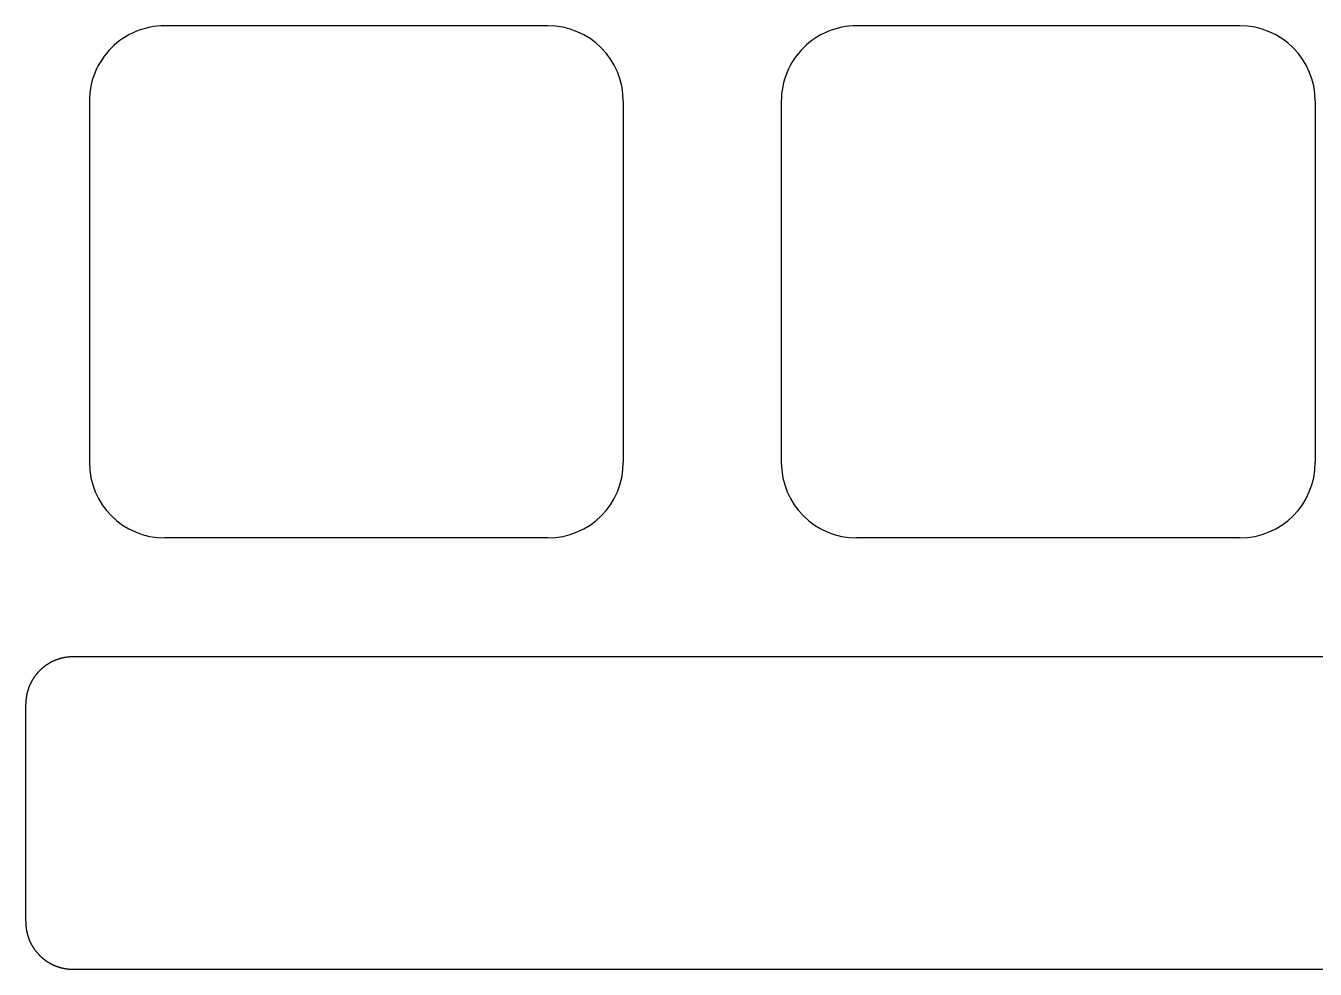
# Model space of a CAD drawing. Header units: millimetres. Extents: x -11 to 340, y -118 to 18.
# Drawn here: x 281.41 to 316.91, y -61.79 to -35.81 of the extents above; entities that cross this region are included whole.
import ezdxf

# ---------------------------------------------------------------- set-up
doc = ezdxf.new("R2010")
doc.units = ezdxf.units.MM
doc.header["$MEASUREMENT"] = 0
doc.layers.add('BLACK', color=7, linetype='CONTINUOUS')

msp = doc.modelspace()

# ---------------------------------------------------------------- linework, layer by layer
at = {"layer": 'BLACK', "linetype": 'Continuous'}
for p, q in [((285.237501, -35.812502), (285.237501, -35.8125)), ((295.7875, -35.8125), (285.237501, -35.8125)), ((304.287501, -35.812502), (304.287501, -35.8125)), ((314.8375, -35.8125), (304.287501, -35.8125)), ((283.162501, -37.8875), (283.162501, -47.8375)), ((297.862501, -37.8875), (297.862501, -47.8375)), ((302.212501, -37.8875), (302.212501, -47.8375)), ((316.912501, -37.8875), (316.912501, -47.8375)), ((295.787501, -49.9125), (285.2375, -49.9125)), ((295.787501, -49.912501), (295.787501, -49.9125)), ((314.837501, -49.9125), (304.2875, -49.9125)), ((314.837501, -49.912501), (314.837501, -49.9125)), ((282.32088, -53.247524), (282.31121, -53.250617)), ((282.330574, -53.244507), (282.32088, -53.247524)), ((282.340292, -53.241567), (282.330574, -53.244507)), ((282.350033, -53.238703), (282.340292, -53.241567)), ((282.359796, -53.235916), (282.350033, -53.238703)), ((282.369582, -53.233205), (282.359796, -53.235916)), ((282.379389, -53.230572), (282.369582, -53.233205)), ((282.389217, -53.228015), (282.379389, -53.230572)), ((282.399066, -53.225536), (282.389217, -53.228015)), ((282.408936, -53.223134), (282.399066, -53.225536)), ((282.418825, -53.220809), (282.408936, -53.223134)), ((282.428734, -53.218562), (282.418825, -53.220809)), ((282.438662, -53.216393), (282.428734, -53.218562)), ((282.448608, -53.214301), (282.438662, -53.216393)), ((282.458573, -53.212287), (282.448608, -53.214301)), ((282.468555, -53.210351), (282.458573, -53.212287)), ((282.478555, -53.208493), (282.468555, -53.210351)), ((282.488572, -53.206714), (282.478555, -53.208493)), ((282.498606, -53.205012), (282.488572, -53.206714)), ((282.508655, -53.203389), (282.498606, -53.205012)), ((282.518721, -53.201845), (282.508655, -53.203389)), ((282.528802, -53.200378), (282.518721, -53.201845)), ((282.538898, -53.198991), (282.528802, -53.200378)), ((282.549009, -53.197682), (282.538898, -53.198991)), ((282.559134, -53.196452), (282.549009, -53.197682)), ((282.569273, -53.1953), (282.559134, -53.196452)), ((282.579426, -53.194228), (282.569273, -53.1953)), ((282.589592, -53.193234), (282.579426, -53.194228)), ((282.599771, -53.19232), (282.589592, -53.193234)), ((282.609963, -53.191484), (282.599771, -53.19232)), ((282.620167, -53.190728), (282.609963, -53.191484)), ((282.630383, -53.190052), (282.620167, -53.190728)), ((282.64061, -53.189454), (282.630383, -53.190052)), ((282.650849, -53.188936), (282.64061, -53.189454)), ((282.661098, -53.188498), (282.650849, -53.188936)), ((282.671359, -53.188139), (282.661098, -53.188498)), ((282.681629, -53.187859), (282.671359, -53.188139)), ((282.69191, -53.18766), (282.681629, -53.187859)), ((282.7022, -53.18754), (282.69191, -53.18766)), ((282.7125, -53.1875), (282.7022, -53.18754)), ((336.3125, -53.1875), (282.7125, -53.1875)), ((281.758919, -53.603928), (281.755449, -53.607686)), ((281.762404, -53.600184), (281.758919, -53.603928)), ((281.765903, -53.596454), (281.762404, -53.600184)), ((281.769417, -53.592737), (281.765903, -53.596454)), ((281.772945, -53.589034), (281.769417, -53.592737)), ((281.776488, -53.585344), (281.772945, -53.589034)), ((281.780045, -53.581669), (281.776488, -53.585344)), ((281.783617, -53.578007), (281.780045, -53.581669)), ((281.787203, -53.57436), (281.783617, -53.578007)), ((281.790803, -53.570726), (281.787203, -53.57436)), ((281.794417, -53.567107), (281.790803, -53.570726)), ((281.801688, -53.55991), (281.794417, -53.567107)), ((281.809015, -53.552771), (281.801688, -53.55991)), ((281.816397, -53.54569), (281.809015, -53.552771)), ((281.823834, -53.538667), (281.816397, -53.54569)), ((281.831326, -53.531703), (281.823834, -53.538667)), ((281.838871, -53.524797), (281.831326, -53.531703)), ((281.84647, -53.517952), (281.838871, -53.524797)), ((281.854121, -53.511166), (281.84647, -53.517952)), ((281.861825, -53.504441), (281.854121, -53.511166)), ((281.86958, -53.497777), (281.861825, -53.504441)), ((281.877387, -53.491174), (281.86958, -53.497777)), ((281.885244, -53.484633), (281.877387, -53.491174)), ((281.893152, -53.478155), (281.885244, -53.484633)), ((281.901109, -53.471739), (281.893152, -53.478155)), ((281.909115, -53.465387), (281.901109, -53.471739)), ((281.91717, -53.459098), (281.909115, -53.465387)), ((281.925272, -53.452873), (281.91717, -53.459098)), ((281.933422, -53.446713), (281.925272, -53.452873)), ((281.941619, -53.440617), (281.933422, -53.446713)), ((281.949862, -53.434587), (281.941619, -53.440617)), ((281.958151, -53.428622), (281.949862, -53.434587)), ((281.966485, -53.422723), (281.958151, -53.428622)), ((281.974864, -53.416891), (281.966485, -53.422723)), ((281.983287, -53.411125), (281.974864, -53.416891)), ((281.991753, -53.405427), (281.983287, -53.411125)), ((282.000262, -53.399796), (281.991753, -53.405427)), ((282.008814, -53.394232), (282.000262, -53.399796)), ((282.017407, -53.388737), (282.008814, -53.394232)), ((282.026042, -53.383311), (282.017407, -53.388737)), ((282.034717, -53.377953), (282.026042, -53.383311)), ((282.043433, -53.372664), (282.034717, -53.377953)), ((282.052188, -53.367445), (282.043433, -53.372664)), ((282.060983, -53.362296), (282.052188, -53.367445)), ((282.069815, -53.357217), (282.060983, -53.362296)), ((282.078686, -53.352208), (282.069815, -53.357217)), ((282.087594, -53.34727), (282.078686, -53.352208)), ((282.096539, -53.342403), (282.087594, -53.34727)), ((282.10552, -53.337607), (282.096539, -53.342403)), ((282.114537, -53.332883), (282.10552, -53.337607)), ((282.12359, -53.32823), (282.114537, -53.332883)), ((282.132677, -53.32365), (282.12359, -53.32823)), ((282.141798, -53.319141), (282.132677, -53.32365)), ((282.150952, -53.314706), (282.141798, -53.319141)), ((282.16014, -53.310343), (282.150952, -53.314706)), ((282.16936, -53.306053), (282.16014, -53.310343)), ((282.178612, -53.301837), (282.16936, -53.306053)), ((282.187896, -53.297694), (282.178612, -53.301837)), ((282.19721, -53.293625), (282.187896, -53.297694)), ((282.206555, -53.289629), (282.19721, -53.293625)), ((282.21593, -53.285708), (282.206555, -53.289629)), ((282.225334, -53.281861), (282.21593, -53.285708)), ((282.234767, -53.278089), (282.225334, -53.281861)), ((282.244228, -53.274392), (282.234767, -53.278089)), ((282.253717, -53.270769), (282.244228, -53.274392)), ((282.263234, -53.267222), (282.253717, -53.270769)), ((282.272777, -53.26375), (282.263234, -53.267222)), ((282.282347, -53.260353), (282.272777, -53.26375)), ((282.291943, -53.257032), (282.282347, -53.260353)), ((282.301564, -53.253787), (282.291943, -53.257032)), ((282.31121, -53.250617), (282.301564, -53.253787)), ((281.526004, -53.955462), (281.523929, -53.960108)), ((281.528097, -53.950827), (281.526004, -53.955462)), ((281.530209, -53.946197), (281.528097, -53.950827)), ((281.532339, -53.941577), (281.530209, -53.946197)), ((281.534487, -53.936964), (281.532339, -53.941577)), ((281.536654, -53.93236), (281.534487, -53.936964)), ((281.538839, -53.927763), (281.536654, -53.93236)), ((281.541042, -53.923176), (281.538839, -53.927763)), ((281.543263, -53.918595), (281.541042, -53.923176)), ((281.545503, -53.914025), (281.543263, -53.918595)), ((281.547761, -53.909461), (281.545503, -53.914025)), ((281.550036, -53.904908), (281.547761, -53.909461)), ((281.55233, -53.900361), (281.550036, -53.904908)), ((281.554642, -53.895825), (281.55233, -53.900361)), ((281.556972, -53.891296), (281.554642, -53.895825)), ((281.559319, -53.886777), (281.556972, -53.891296)), ((281.561685, -53.882266), (281.559319, -53.886777)), ((281.564069, -53.877765), (281.561685, -53.882266)), ((281.56647, -53.873272), (281.564069, -53.877765)), ((281.568889, -53.868789), (281.56647, -53.873272)), ((281.571327, -53.864314), (281.568889, -53.868789)), ((281.573782, -53.85985), (281.571327, -53.864314)), ((281.576255, -53.855393), (281.573782, -53.85985)), ((281.578745, -53.850948), (281.576255, -53.855393)), ((281.581253, -53.84651), (281.578745, -53.850948)), ((281.583778, -53.842083), (281.581253, -53.84651)), ((281.586322, -53.837665), (281.583778, -53.842083)), ((281.588882, -53.833257), (281.586322, -53.837665)), ((281.591461, -53.828858), (281.588882, -53.833257)), ((281.594056, -53.82447), (281.591461, -53.828858)), ((281.59667, -53.82009), (281.594056, -53.82447)), ((281.5993, -53.815722), (281.59667, -53.82009)), ((281.601948, -53.811362), (281.5993, -53.815722)), ((281.604613, -53.807014), (281.601948, -53.811362)), ((281.607295, -53.802674), (281.604613, -53.807014)), ((281.609995, -53.798346), (281.607295, -53.802674)), ((281.612712, -53.794028), (281.609995, -53.798346)), ((281.615445, -53.78972), (281.612712, -53.794028)), ((281.618197, -53.785422), (281.615445, -53.78972)), ((281.620965, -53.781135), (281.618197, -53.785422)), ((281.62375, -53.776858), (281.620965, -53.781135)), ((281.626552, -53.772593), (281.62375, -53.776858)), ((281.629371, -53.768337), (281.626552, -53.772593)), ((281.632207, -53.764093), (281.629371, -53.768337)), ((281.63506, -53.759859), (281.632207, -53.764093)), ((281.637929, -53.755637), (281.63506, -53.759859)), ((281.640815, -53.751424), (281.637929, -53.755637)), ((281.643718, -53.747224), (281.640815, -53.751424)), ((281.646638, -53.743034), (281.643718, -53.747224)), ((281.649574, -53.738856), (281.646638, -53.743034)), ((281.652527, -53.734688), (281.649574, -53.738856)), ((281.655496, -53.730533), (281.652527, -53.734688)), ((281.658482, -53.726388), (281.655496, -53.730533)), ((281.661484, -53.722255), (281.658482, -53.726388)), ((281.664502, -53.718133), (281.661484, -53.722255)), ((281.667537, -53.714023), (281.664502, -53.718133)), ((281.670588, -53.709925), (281.667537, -53.714023)), ((281.673655, -53.705839), (281.670588, -53.709925)), ((281.676739, -53.701763), (281.673655, -53.705839)), ((281.679838, -53.697701), (281.676739, -53.701763)), ((281.682954, -53.69365), (281.679838, -53.697701)), ((281.686085, -53.689611), (281.682954, -53.69365)), ((281.689233, -53.685584), (281.686085, -53.689611)), ((281.692396, -53.681569), (281.689233, -53.685584)), ((281.695575, -53.677566), (281.692396, -53.681569)), ((281.69877, -53.673576), (281.695575, -53.677566)), ((281.701981, -53.669598), (281.69877, -53.673576)), ((281.705207, -53.665633), (281.701981, -53.669598)), ((281.70845, -53.66168), (281.705207, -53.665633)), ((281.711707, -53.65774), (281.70845, -53.66168)), ((281.714981, -53.653811), (281.711707, -53.65774)), ((281.718269, -53.649896), (281.714981, -53.653811)), ((281.721573, -53.645994), (281.718269, -53.649896)), ((281.724893, -53.642105), (281.721573, -53.645994)), ((281.728228, -53.638228), (281.724893, -53.642105)), ((281.731577, -53.634364), (281.728228, -53.638228)), ((281.734943, -53.630513), (281.731577, -53.634364)), ((281.738323, -53.626676), (281.734943, -53.630513)), ((281.741718, -53.622851), (281.738323, -53.626676)), ((281.745129, -53.61904), (281.741718, -53.622851)), ((281.748554, -53.615242), (281.745129, -53.61904)), ((281.751994, -53.611457), (281.748554, -53.615242)), ((281.755449, -53.607686), (281.751994, -53.611457)), ((281.424354, -54.311195), (281.423679, -54.316251)), ((281.42505, -54.306141), (281.424354, -54.311195)), ((281.425764, -54.301094), (281.42505, -54.306141)), ((281.426499, -54.296047), (281.425764, -54.301094)), ((281.427253, -54.291007), (281.426499, -54.296047)), ((281.428027, -54.285968), (281.427253, -54.291007)), ((281.42882, -54.280936), (281.428027, -54.285968)), ((281.429634, -54.275905), (281.42882, -54.280936)), ((281.430466, -54.270881), (281.429634, -54.275905)), ((281.431319, -54.265858), (281.430466, -54.270881)), ((281.432191, -54.260842), (281.431319, -54.265858)), ((281.433083, -54.255828), (281.432191, -54.260842)), ((281.433994, -54.25082), (281.433083, -54.255828)), ((281.434924, -54.245814), (281.433994, -54.25082)), ((281.435875, -54.240815), (281.434924, -54.245814)), ((281.436845, -54.235818), (281.435875, -54.240815)), ((281.437834, -54.230828), (281.436845, -54.235818)), ((281.438843, -54.22584), (281.437834, -54.230828)), ((281.439871, -54.220859), (281.438843, -54.22584)), ((281.440919, -54.21588), (281.439871, -54.220859)), ((281.441986, -54.210908), (281.440919, -54.21588)), ((281.443073, -54.205939), (281.441986, -54.210908)), ((281.444179, -54.200976), (281.443073, -54.205939)), ((281.445305, -54.196016), (281.444179, -54.200976)), ((281.44645, -54.191063), (281.445305, -54.196016)), ((281.447615, -54.186113), (281.44645, -54.191063)), ((281.448798, -54.18117), (281.447615, -54.186113)), ((281.450002, -54.17623), (281.448798, -54.18117)), ((281.451224, -54.171297), (281.450002, -54.17623)), ((281.452467, -54.166367), (281.451224, -54.171297)), ((281.453728, -54.161445), (281.452467, -54.166367)), ((281.455009, -54.156525), (281.453728, -54.161445)), ((281.456308, -54.151613), (281.455009, -54.156525)), ((281.457628, -54.146704), (281.456308, -54.151613)), ((281.458966, -54.141803), (281.457628, -54.146704)), ((281.460324, -54.136905), (281.458966, -54.141803)), ((281.461701, -54.132015), (281.460324, -54.136905)), ((281.463098, -54.127128), (281.461701, -54.132015)), ((281.464513, -54.122249), (281.463098, -54.127128)), ((281.465948, -54.117374), (281.464513, -54.122249)), ((281.467401, -54.112506), (281.465948, -54.117374)), ((281.468875, -54.107642), (281.467401, -54.112506)), ((281.470367, -54.102786), (281.468875, -54.107642)), ((281.471878, -54.097934), (281.470367, -54.102786)), ((281.473408, -54.09309), (281.471878, -54.097934)), ((281.474958, -54.08825), (281.473408, -54.09309)), ((281.476526, -54.083418), (281.474958, -54.08825)), ((281.478114, -54.07859), (281.476526, -54.083418)), ((281.47972, -54.073771), (281.478114, -54.07859)), ((281.481346, -54.068956), (281.47972, -54.073771)), ((281.48299, -54.064149), (281.481346, -54.068956)), ((281.484654, -54.059346), (281.48299, -54.064149)), ((281.486336, -54.054552), (281.484654, -54.059346)), ((281.488038, -54.049763), (281.486336, -54.054552)), ((281.489758, -54.044982), (281.488038, -54.049763)), ((281.491497, -54.040206), (281.489758, -54.044982)), ((281.493255, -54.035438), (281.491497, -54.040206)), ((281.495032, -54.030676), (281.493255, -54.035438)), ((281.496828, -54.025922), (281.495032, -54.030676)), ((281.498642, -54.021173), (281.496828, -54.025922)), ((281.500475, -54.016433), (281.498642, -54.021173)), ((281.502328, -54.011698), (281.500475, -54.016433)), ((281.504198, -54.006972), (281.502328, -54.011698)), ((281.506088, -54.002251), (281.504198, -54.006972)), ((281.507995, -53.99754), (281.506088, -54.002251)), ((281.509922, -53.992834), (281.507995, -53.99754)), ((281.511867, -53.988137), (281.509922, -53.992834)), ((281.513832, -53.983445), (281.511867, -53.988137)), ((281.515814, -53.978763), (281.513832, -53.983445)), ((281.517815, -53.974087), (281.515814, -53.978763)), ((281.519834, -53.96942), (281.517815, -53.974087)), ((281.521873, -53.964759), (281.519834, -53.96942)), ((281.523929, -53.960108), (281.521873, -53.964759)), ((281.412503, -54.48491), (281.4125, -54.4875)), ((281.4125, -60.4875), (281.4125, -54.4875)), ((281.412523, -54.479755), (281.412503, -54.48491)), ((281.412563, -54.474604), (281.412523, -54.479755)), ((281.412623, -54.469452), (281.412563, -54.474604)), ((281.412703, -54.464306), (281.412623, -54.469452)), ((281.412803, -54.45916), (281.412703, -54.464306)), ((281.412923, -54.454018), (281.412803, -54.45916)), ((281.413063, -54.448877), (281.412923, -54.454018)), ((281.413223, -54.44374), (281.413063, -54.448877)), ((281.413403, -54.438604), (281.413223, -54.44374)), ((281.413602, -54.433473), (281.413403, -54.438604)), ((281.413822, -54.428342), (281.413602, -54.433473)), ((281.414062, -54.423217), (281.413822, -54.428342)), ((281.414321, -54.418091), (281.414062, -54.423217)), ((281.414601, -54.412971), (281.414321, -54.418091)), ((281.4149, -54.407851), (281.414601, -54.412971)), ((281.415219, -54.402737), (281.4149, -54.407851)), ((281.415558, -54.397623), (281.415219, -54.402737)), ((281.415917, -54.392514), (281.415558, -54.397623)), ((281.416296, -54.387406), (281.415917, -54.392514)), ((281.416695, -54.382304), (281.416296, -54.387406)), ((281.417113, -54.377202), (281.416695, -54.382304)), ((281.417551, -54.372106), (281.417113, -54.377202)), ((281.41801, -54.36701), (281.417551, -54.372106)), ((281.418488, -54.36192), (281.41801, -54.36701)), ((281.418985, -54.356831), (281.418488, -54.36192)), ((281.419503, -54.351748), (281.418985, -54.356831)), ((281.42004, -54.346665), (281.419503, -54.351748)), ((281.420597, -54.341589), (281.42004, -54.346665)), ((281.421174, -54.336513), (281.420597, -54.341589)), ((281.421771, -54.331443), (281.421174, -54.336513)), ((281.422387, -54.326375), (281.421771, -54.331443)), ((281.423023, -54.321312), (281.422387, -54.326375)), ((281.423679, -54.316251), (281.423023, -54.321312)), ((281.4125, -60.4875), (281.41254, -60.4978)), ((281.41254, -60.4978), (281.41266, -60.50809)), ((281.41266, -60.50809), (281.412859, -60.518371)), ((281.412859, -60.518371), (281.413139, -60.528641)), ((281.413139, -60.528641), (281.413498, -60.538902)), ((281.413498, -60.538902), (281.413936, -60.549151)), ((281.413936, -60.549151), (281.414454, -60.55939)), ((281.414454, -60.55939), (281.415052, -60.569617)), ((281.415052, -60.569617), (281.415728, -60.579833)), ((281.415728, -60.579833), (281.416484, -60.590037)), ((281.416484, -60.590037), (281.41732, -60.600229)), ((281.41732, -60.600229), (281.418234, -60.610408)), ((281.418234, -60.610408), (281.419228, -60.620574)), ((281.419228, -60.620574), (281.4203, -60.630727)), ((281.4203, -60.630727), (281.421452, -60.640866)), ((281.421452, -60.640866), (281.422682, -60.650991)), ((281.422682, -60.650991), (281.423991, -60.661102)), ((281.423991, -60.661102), (281.425378, -60.671198)), ((281.425378, -60.671198), (281.426845, -60.681279)), ((281.426845, -60.681279), (281.428389, -60.691345)), ((281.428389, -60.691345), (281.430012, -60.701394)), ((281.430012, -60.701394), (281.431714, -60.711428)), ((281.431714, -60.711428), (281.433493, -60.721445)), ((281.433493, -60.721445), (281.435351, -60.731445)), ((281.435351, -60.731445), (281.437287, -60.741427)), ((281.437287, -60.741427), (281.439301, -60.751392)), ((281.439301, -60.751392), (281.441393, -60.761338)), ((281.441393, -60.761338), (281.443562, -60.771266)), ((281.443562, -60.771266), (281.445809, -60.781175)), ((281.445809, -60.781175), (281.448134, -60.791064)), ((281.448134, -60.791064), (281.450536, -60.800934)), ((281.450536, -60.800934), (281.453015, -60.810783)), ((281.453015, -60.810783), (281.455572, -60.820611)), ((281.455572, -60.820611), (281.458205, -60.830418)), ((281.458205, -60.830418), (281.460916, -60.840204)), ((281.460916, -60.840204), (281.463703, -60.849967)), ((281.463703, -60.849967), (281.466567, -60.859708)), ((281.466567, -60.859708), (281.469507, -60.869426)), ((281.469507, -60.869426), (281.472524, -60.87912)), ((281.472524, -60.87912), (281.475617, -60.88879)), ((281.475617, -60.88879), (281.478787, -60.898436)), ((281.478787, -60.898436), (281.482032, -60.908057)), ((281.482032, -60.908057), (281.485353, -60.917653)), ((281.485353, -60.917653), (281.48875, -60.927223)), ((281.48875, -60.927223), (281.492222, -60.936766)), ((281.492222, -60.936766), (281.495769, -60.946283)), ((281.495769, -60.946283), (281.499392, -60.955772)), ((281.499392, -60.955772), (281.503089, -60.965233)), ((281.503089, -60.965233), (281.506861, -60.974666)), ((281.506861, -60.974666), (281.510708, -60.98407)), ((281.510708, -60.98407), (281.514629, -60.993445)), ((281.514629, -60.993445), (281.518625, -61.00279)), ((281.518625, -61.00279), (281.522694, -61.012104)), ((281.522694, -61.012104), (281.526837, -61.021388)), ((281.526837, -61.021388), (281.531053, -61.03064)), ((281.531053, -61.03064), (281.535343, -61.03986)), ((281.535343, -61.03986), (281.539706, -61.049048)), ((281.539706, -61.049048), (281.544141, -61.058202)), ((281.544141, -61.058202), (281.54865, -61.067323)), ((281.54865, -61.067323), (281.55323, -61.07641)), ((281.55323, -61.07641), (281.557883, -61.085463)), ((281.557883, -61.085463), (281.562607, -61.09448)), ((281.562607, -61.09448), (281.567403, -61.103461)), ((281.567403, -61.103461), (281.57227, -61.112406)), ((281.57227, -61.112406), (281.577208, -61.121314)), ((281.577208, -61.121314), (281.582217, -61.130185)), ((281.582217, -61.130185), (281.587296, -61.139017)), ((281.587296, -61.139017), (281.592445, -61.147812)), ((281.592445, -61.147812), (281.597664, -61.156567)), ((281.597664, -61.156567), (281.602953, -61.165283)), ((281.602953, -61.165283), (281.608311, -61.173958)), ((281.608311, -61.173958), (281.613737, -61.182593)), ((281.613737, -61.182593), (281.619232, -61.191186)), ((281.619232, -61.191186), (281.624796, -61.199738)), ((281.624796, -61.199738), (281.630427, -61.208247)), ((281.630427, -61.208247), (281.636125, -61.216713)), ((281.636125, -61.216713), (281.641891, -61.225136)), ((281.641891, -61.225136), (281.647723, -61.233515)), ((281.647723, -61.233515), (281.653622, -61.241849)), ((281.653622, -61.241849), (281.659587, -61.250138)), ((281.659587, -61.250138), (281.665617, -61.258381)), ((281.665617, -61.258381), (281.671713, -61.266578)), ((281.671713, -61.266578), (281.677873, -61.274728)), ((281.677873, -61.274728), (281.684098, -61.28283)), ((281.684098, -61.28283), (281.690387, -61.290885)), ((281.690387, -61.290885), (281.696739, -61.298891)), ((281.696739, -61.298891), (281.703155, -61.306848)), ((281.703155, -61.306848), (281.709633, -61.314756)), ((281.709633, -61.314756), (281.716174, -61.322613)), ((281.716174, -61.322613), (281.722777, -61.33042)), ((281.722777, -61.33042), (281.729441, -61.338175)), ((281.729441, -61.338175), (281.736166, -61.345879)), ((281.736166, -61.345879), (281.742952, -61.35353)), ((281.742952, -61.35353), (281.749797, -61.361129)), ((281.749797, -61.361129), (281.756703, -61.368674)), ((281.756703, -61.368674), (281.763667, -61.376166)), ((281.763667, -61.376166), (281.77069, -61.383603)), ((281.77069, -61.383603), (281.777771, -61.390985)), ((281.777771, -61.390985), (281.78491, -61.398312)), ((281.78491, -61.398312), (281.792107, -61.405583)), ((281.792107, -61.405583), (281.795726, -61.409197)), ((281.795726, -61.409197), (281.79936, -61.412797)), ((281.79936, -61.412797), (281.803007, -61.416383)), ((281.803007, -61.416383), (281.806669, -61.419955)), ((281.806669, -61.419955), (281.810344, -61.423512)), ((281.810344, -61.423512), (281.814034, -61.427055)), ((281.814034, -61.427055), (281.817737, -61.430583)), ((281.817737, -61.430583), (281.821454, -61.434097)), ((281.821454, -61.434097), (281.825184, -61.437596)), ((281.825184, -61.437596), (281.828928, -61.441081)), ((281.828928, -61.441081), (281.832686, -61.444551)), ((281.832686, -61.444551), (281.836457, -61.448006)), ((281.836457, -61.448006), (281.840242, -61.451446)), ((281.840242, -61.451446), (281.84404, -61.454871)), ((281.84404, -61.454871), (281.847851, -61.458282)), ((281.847851, -61.458282), (281.851676, -61.461677)), ((281.851676, -61.461677), (281.855513, -61.465057)), ((281.855513, -61.465057), (281.859364, -61.468423)), ((281.859364, -61.468423), (281.863228, -61.471772)), ((281.863228, -61.471772), (281.867105, -61.475107)), ((281.867105, -61.475107), (281.870994, -61.478427)), ((281.870994, -61.478427), (281.874896, -61.481731)), ((281.874896, -61.481731), (281.878811, -61.485019)), ((281.878811, -61.485019), (281.88274, -61.488293)), ((281.88274, -61.488293), (281.88668, -61.49155)), ((281.88668, -61.49155), (281.890633, -61.494793)), ((281.890633, -61.494793), (281.894598, -61.498019)), ((281.894598, -61.498019), (281.898576, -61.50123)), ((281.898576, -61.50123), (281.902566, -61.504425)), ((281.902566, -61.504425), (281.906569, -61.507604)), ((281.906569, -61.507604), (281.910584, -61.510767)), ((281.910584, -61.510767), (281.914611, -61.513915)), ((281.914611, -61.513915), (281.91865, -61.517046)), ((281.91865, -61.517046), (281.922701, -61.520162)), ((281.922701, -61.520162), (281.926763, -61.523261)), ((281.926763, -61.523261), (281.930839, -61.526345)), ((281.930839, -61.526345), (281.934925, -61.529412)), ((281.934925, -61.529412), (281.939023, -61.532463)), ((281.939023, -61.532463), (281.943133, -61.535498)), ((281.943133, -61.535498), (281.947255, -61.538516)), ((281.947255, -61.538516), (281.951388, -61.541518)), ((281.951388, -61.541518), (281.955533, -61.544504)), ((281.955533, -61.544504), (281.959688, -61.547473)), ((281.959688, -61.547473), (281.963856, -61.550426)), ((281.963856, -61.550426), (281.968034, -61.553362)), ((281.968034, -61.553362), (281.972224, -61.556282)), ((281.972224, -61.556282), (281.976424, -61.559185)), ((281.976424, -61.559185), (281.980637, -61.562071)), ((281.980637, -61.562071), (281.984859, -61.56494)), ((281.984859, -61.56494), (281.989093, -61.567793)), ((281.989093, -61.567793), (281.993337, -61.570629)), ((281.993337, -61.570629), (281.997593, -61.573448)), ((281.997593, -61.573448), (282.001858, -61.57625)), ((282.001858, -61.57625), (282.006135, -61.579035)), ((282.006135, -61.579035), (282.010422, -61.581803)), ((282.010422, -61.581803), (282.01472, -61.584555)), ((282.01472, -61.584555), (282.019028, -61.587288)), ((282.019028, -61.587288), (282.023346, -61.590005)), ((282.023346, -61.590005), (282.027674, -61.592705)), ((282.027674, -61.592705), (282.032014, -61.595387)), ((282.032014, -61.595387), (282.036362, -61.598052)), ((282.036362, -61.598052), (282.040722, -61.6007)), ((282.040722, -61.6007), (282.04509, -61.60333)), ((282.04509, -61.60333), (282.04947, -61.605944)), ((282.04947, -61.605944), (282.053858, -61.608539)), ((282.053858, -61.608539), (282.058257, -61.611118)), ((282.058257, -61.611118), (282.062665, -61.613678)), ((282.062665, -61.613678), (282.067083, -61.616222)), ((282.067083, -61.616222), (282.07151, -61.618747)), ((282.07151, -61.618747), (282.075948, -61.621255)), ((282.075948, -61.621255), (282.080393, -61.623745)), ((282.080393, -61.623745), (282.08485, -61.626218)), ((282.08485, -61.626218), (282.089314, -61.628673)), ((282.089314, -61.628673), (282.093789, -61.631111)), ((282.093789, -61.631111), (282.098272, -61.63353)), ((282.098272, -61.63353), (282.102765, -61.635931)), ((282.102765, -61.635931), (282.107266, -61.638315)), ((282.107266, -61.638315), (282.111777, -61.640681)), ((282.111777, -61.640681), (282.116296, -61.643028)), ((282.116296, -61.643028), (282.120825, -61.645358)), ((282.120825, -61.645358), (282.125361, -61.64767)), ((282.125361, -61.64767), (282.129908, -61.649964)), ((282.129908, -61.649964), (282.134461, -61.652239)), ((282.134461, -61.652239), (282.139025, -61.654497)), ((282.139025, -61.654497), (282.143595, -61.656737)), ((282.143595, -61.656737), (282.148176, -61.658958)), ((282.148176, -61.658958), (282.152763, -61.661161)), ((282.152763, -61.661161), (282.15736, -61.663346)), ((282.15736, -61.663346), (282.161964, -61.665513)), ((282.161964, -61.665513), (282.166577, -61.667661)), ((282.166577, -61.667661), (282.171197, -61.669791)), ((282.171197, -61.669791), (282.175827, -61.671903)), ((282.175827, -61.671903), (282.180462, -61.673996)), ((282.180462, -61.673996), (282.185108, -61.676071)), ((282.185108, -61.676071), (282.189759, -61.678127)), ((282.189759, -61.678127), (282.19442, -61.680166)), ((282.19442, -61.680166), (282.199087, -61.682185)), ((282.199087, -61.682185), (282.203763, -61.684186)), ((282.203763, -61.684186), (282.208445, -61.686168)), ((282.208445, -61.686168), (282.213137, -61.688133)), ((282.213137, -61.688133), (282.217834, -61.690078)), ((282.217834, -61.690078), (282.22254, -61.692005)), ((282.22254, -61.692005), (282.227251, -61.693912)), ((282.227251, -61.693912), (282.231972, -61.695802)), ((282.231972, -61.695802), (282.236698, -61.697672)), ((282.236698, -61.697672), (282.241433, -61.699525)), ((282.241433, -61.699525), (282.246173, -61.701358)), ((282.246173, -61.701358), (282.250922, -61.703172)), ((282.250922, -61.703172), (282.255676, -61.704968)), ((282.255676, -61.704968), (282.260438, -61.706745)), ((282.260438, -61.706745), (282.265206, -61.708503)), ((282.265206, -61.708503), (282.269982, -61.710242)), ((282.269982, -61.710242), (282.274763, -61.711962)), ((282.274763, -61.711962), (282.279552, -61.713664)), ((282.279552, -61.713664), (282.284346, -61.715346)), ((282.284346, -61.715346), (282.289149, -61.71701)), ((282.289149, -61.71701), (282.293956, -61.718654)), ((282.293956, -61.718654), (282.298771, -61.72028)), ((282.298771, -61.72028), (282.30359, -61.721886)), ((282.30359, -61.721886), (282.308418, -61.723474)), ((282.308418, -61.723474), (282.31325, -61.725042)), ((282.31325, -61.725042), (282.31809, -61.726592)), ((282.31809, -61.726592), (282.322934, -61.728122)), ((282.322934, -61.728122), (282.327786, -61.729633)), ((282.327786, -61.729633), (282.332642, -61.731125)), ((282.332642, -61.731125), (282.337506, -61.732599)), ((282.337506, -61.732599), (282.342374, -61.734052)), ((282.342374, -61.734052), (282.347249, -61.735487)), ((282.347249, -61.735487), (282.352128, -61.736902)), ((282.352128, -61.736902), (282.357015, -61.738299)), ((282.357015, -61.738299), (282.361905, -61.739676)), ((282.361905, -61.739676), (282.366803, -61.741034)), ((282.366803, -61.741034), (282.371704, -61.742372)), ((282.371704, -61.742372), (282.376613, -61.743692)), ((282.376613, -61.743692), (282.381525, -61.744991)), ((282.381525, -61.744991), (282.386445, -61.746272)), ((282.386445, -61.746272), (282.391367, -61.747533)), ((282.391367, -61.747533), (282.396297, -61.748776)), ((282.396297, -61.748776), (282.40123, -61.749998)), ((282.40123, -61.749998), (282.40617, -61.751202)), ((282.40617, -61.751202), (282.411113, -61.752385)), ((282.411113, -61.752385), (282.416063, -61.75355)), ((282.416063, -61.75355), (282.421016, -61.754695)), ((282.421016, -61.754695), (282.425976, -61.755821)), ((282.425976, -61.755821), (282.430939, -61.756927)), ((282.430939, -61.756927), (282.435908, -61.758014)), ((282.435908, -61.758014), (282.44088, -61.759081)), ((282.44088, -61.759081), (282.445859, -61.760129)), ((282.445859, -61.760129), (282.45084, -61.761157)), ((282.45084, -61.761157), (282.455828, -61.762166)), ((282.455828, -61.762166), (282.460818, -61.763155)), ((282.460818, -61.763155), (282.465815, -61.764125)), ((282.465815, -61.764125), (282.470814, -61.765076)), ((282.470814, -61.765076), (282.47582, -61.766006)), ((282.47582, -61.766006), (282.480828, -61.766917)), ((282.480828, -61.766917), (282.485842, -61.767809)), ((282.485842, -61.767809), (282.490858, -61.768681)), ((282.490858, -61.768681), (282.495881, -61.769534)), ((282.495881, -61.769534), (282.500905, -61.770366)), ((282.500905, -61.770366), (282.505936, -61.77118)), ((282.505936, -61.77118), (282.510968, -61.771973)), ((282.510968, -61.771973), (282.516007, -61.772747)), ((282.516007, -61.772747), (282.521047, -61.773501)), ((282.521047, -61.773501), (282.526094, -61.774236)), ((282.526094, -61.774236), (282.531141, -61.77495)), ((282.531141, -61.77495), (282.536195, -61.775646)), ((282.536195, -61.775646), (282.541251, -61.776321)), ((282.541251, -61.776321), (282.546312, -61.776977)), ((282.546312, -61.776977), (282.551375, -61.777613)), ((282.551375, -61.777613), (282.556443, -61.778229)), ((282.556443, -61.778229), (282.561513, -61.778826)), ((282.561513, -61.778826), (282.566589, -61.779403)), ((282.566589, -61.779403), (282.571665, -61.77996)), ((282.571665, -61.77996), (282.576748, -61.780497)), ((282.576748, -61.780497), (282.581831, -61.781015)), ((282.581831, -61.781015), (282.58692, -61.781512)), ((282.58692, -61.781512), (282.59201, -61.78199)), ((282.59201, -61.78199), (282.597106, -61.782449)), ((282.597106, -61.782449), (282.602202, -61.782887)), ((282.602202, -61.782887), (282.607304, -61.783305)), ((282.607304, -61.783305), (282.612406, -61.783704)), ((282.612406, -61.783704), (282.617514, -61.784083)), ((282.617514, -61.784083), (282.622623, -61.784442)), ((282.622623, -61.784442), (282.627737, -61.784781)), ((282.627737, -61.784781), (282.632851, -61.7851)), ((282.632851, -61.7851), (282.637971, -61.785399)), ((282.637971, -61.785399), (282.643091, -61.785679)), ((282.643091, -61.785679), (282.648217, -61.785938)), ((282.648217, -61.785938), (282.653342, -61.786178)), ((282.653342, -61.786178), (282.658473, -61.786398)), ((282.658473, -61.786398), (282.663604, -61.786597)), ((282.663604, -61.786597), (282.66874, -61.786777)), ((282.66874, -61.786777), (282.673877, -61.786937)), ((282.673877, -61.786937), (282.679018, -61.787077)), ((282.679018, -61.787077), (282.68416, -61.787197)), ((282.68416, -61.787197), (282.689306, -61.787297)), ((282.689306, -61.787297), (282.694452, -61.787377)), ((282.694452, -61.787377), (282.699604, -61.787437)), ((282.699604, -61.787437), (282.704755, -61.787477)), ((282.704755, -61.787477), (282.709911, -61.787497)), ((282.709911, -61.787497), (282.7125, -61.7875)), ((282.7125, -61.7875), (336.3125, -61.7875))]:
    msp.add_line(p, q, dxfattribs=at)
at = {"layer": 'BLACK'}
for centre, radius, start, end in [((285.2375, -37.8875), 2.074999, 89.9999724, 180), ((295.7875, -37.8875), 2.075, 0, 90), ((304.2875, -37.8875), 2.074999, 89.9999724, 180), ((314.8375, -37.8875), 2.075, 0, 90), ((285.2375, -47.8375), 2.075, 180, 270), ((295.7875, -47.8375), 2.075001, 270.0000276, 0), ((304.2875, -47.8375), 2.075, 180, 270), ((314.8375, -47.8375), 2.075001, 270.0000276, 0)]:
    msp.add_arc(centre, radius, start, end, dxfattribs=at)

doc.saveas('drawing.dxf')
